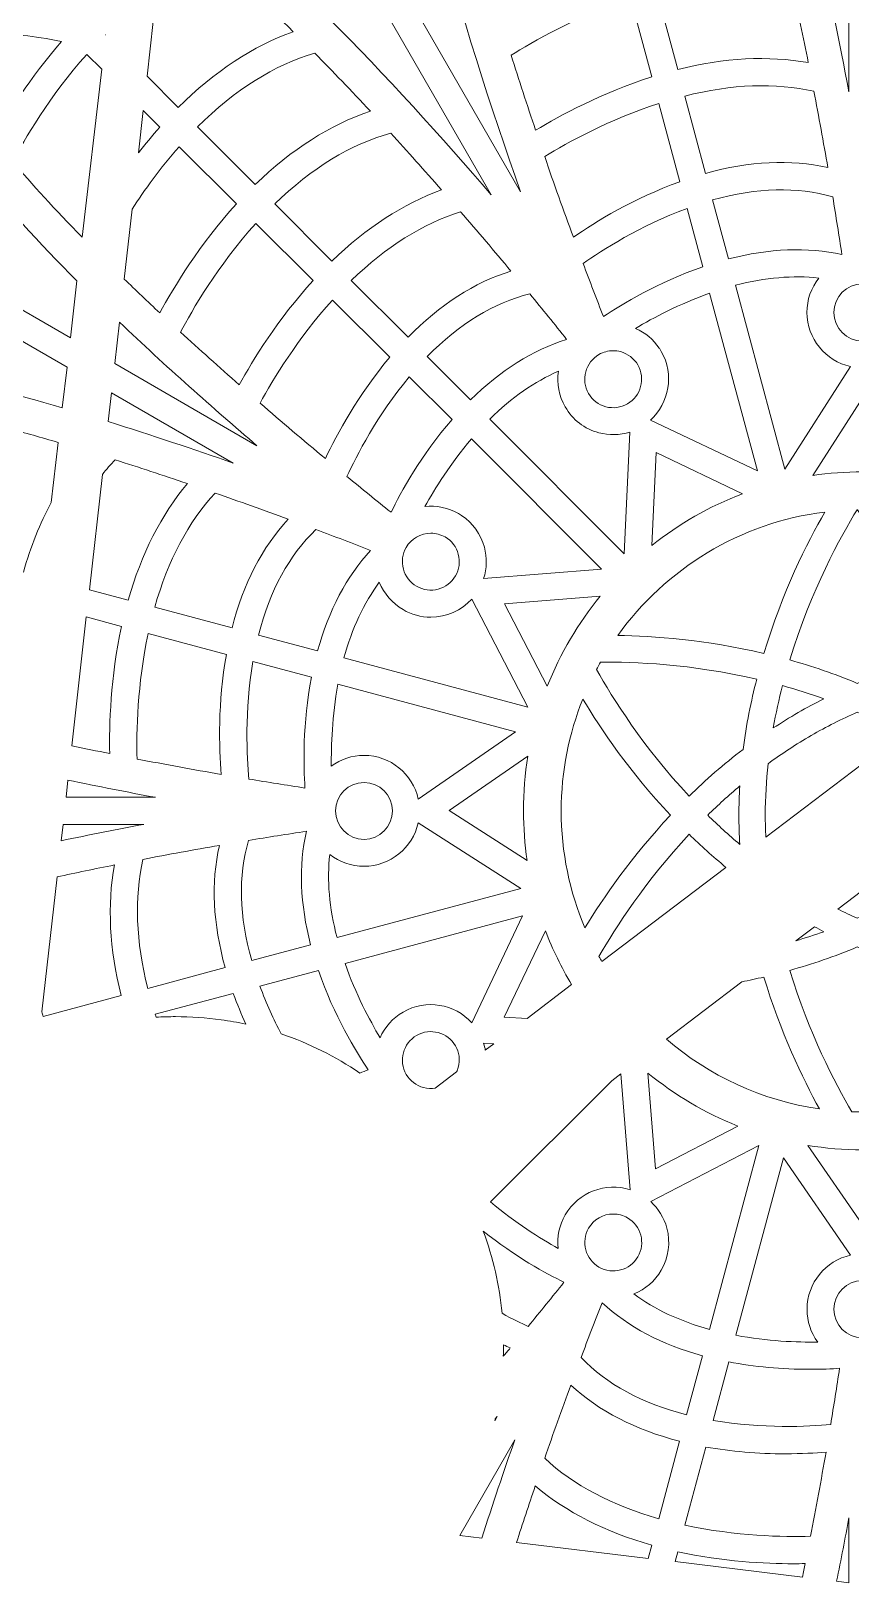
# Model space of a CAD drawing. Header units: millimetres. Extents: x 52 to 1305, y -358 to -18.
# Drawn here: x 1097.2 to 1160.6, y -247.4 to -127.4 of the extents above; entities that cross this region are included whole.
import ezdxf

# ---------------------------------------------------------------- set-up
doc = ezdxf.new("R2010")
doc.units = ezdxf.units.MM
doc.header["$MEASUREMENT"] = 0
doc.layers.add('Layer 1', color=7, linetype='Continuous')

msp = doc.modelspace()

# ---------------------------------------------------------------- linework, layer by layer
at = {"layer": 'Layer 1', "lineweight": 0}
for points, knots in [([(1304.68, -188.57), (1304.68, -159.12), (1295.81, -130.94), (1279.01, -107.05), (1283.1, -100.41), (1286.58, -96), (1286.61, -95.95), (1286.61, -95.95), (1290.7, -90.78), (1290.7, -90.78), (1290.7, -90.78), (1284.61, -93.28), (1284.61, -93.28), (1284.56, -93.3), (1279.24, -95.46), (1271.73, -97.57), (1268.94, -94.23), (1266.03, -91.04), (1263.06, -88.07), (1236.21, -61.22), (1200.52, -46.44), (1162.56, -46.44), (1124.59, -46.44), (1088.9, -61.22), (1062.06, -88.07), (1057.01, -93.11), (1052.29, -98.6), (1048.02, -104.39), (1041.03, -104.93), (1034.76, -102.76), (1031.22, -98.57), (1029.47, -96.5), (1028.57, -94.13), (1028.69, -91.89), (1028.92, -87.87), (1032.85, -84.07), (1036.95, -83.93), (1038.88, -83.85), (1040.82, -84.64), (1042.27, -86.07), (1043.69, -87.48), (1047.21, -91.36), (1047.25, -91.4), (1047.25, -91.4), (1047.77, -91.98), (1047.77, -91.98), (1047.77, -91.98), (1047.82, -91.2), (1047.82, -91.2), (1048.1, -86.29), (1045.92, -81.56), (1041.99, -78.56), (1037.98, -75.49), (1032.7, -74.63), (1027.86, -76.27), (1017.67, -79.74), (1011.92, -92.52), (1014.35, -100.54), (1016.61, -107.97), (1024.67, -117.36), (1037.04, -120.4), (1037.25, -120.46), (1037.47, -120.51), (1037.7, -120.56), (1026.4, -141.23), (1020.43, -164.74), (1020.43, -188.57), (1020.43, -211.7), (1026.07, -234.6), (1036.75, -254.82), (1036.75, -254.82), (1024.3, -262.34), (1024.3, -262.34), (1024.3, -262.34), (1048.6, -269.83), (1048.6, -269.83), (1047.35, -271.11), (1047.18, -273.16), (1048.29, -274.63), (1048.29, -274.63), (1048.56, -274.99), (1048.56, -274.99), (1049.07, -275.67), (1049.78, -276.14), (1050.6, -276.34), (1050.72, -276.37), (1050.85, -276.4), (1050.97, -276.41), (1051.94, -276.55), (1052.91, -276.3), (1053.69, -275.7), (1053.69, -275.7), (1053.83, -275.59), (1053.83, -275.59), (1053.83, -275.59), (1054.35, -301.27), (1054.35, -301.27), (1054.35, -301.27), (1064.24, -291.96), (1064.24, -291.96), (1064.47, -291.91), (1064.69, -291.87), (1064.92, -291.83), (1071.93, -298.46), (1079.51, -304.31), (1087.55, -309.32), (1087.48, -309.43), (1087.41, -309.54), (1087.35, -309.64), (1087.99, -309.92), (1088.63, -310.2), (1089.27, -310.5), (1089.28, -310.47), (1089.3, -310.44), (1089.32, -310.41), (1111.24, -323.62), (1136.42, -330.7), (1162.56, -330.7), (1172.85, -330.7), (1183.13, -329.59), (1193.13, -327.41), (1192.28, -342.47), (1201.08, -352.33), (1205.89, -355.45), (1207.12, -356.25), (1208.57, -356.86), (1210.19, -357.26), (1211.65, -357.61), (1213.26, -357.8), (1214.93, -357.8), (1221.3, -357.8), (1228.65, -355.1), (1232.81, -349.02), (1235.7, -344.8), (1236.33, -339.46), (1234.49, -334.75), (1232.68, -330.12), (1228.76, -326.72), (1223.98, -325.65), (1223.98, -325.65), (1223.23, -325.48), (1223.23, -325.48), (1223.23, -325.48), (1223.63, -326.15), (1223.63, -326.15), (1223.66, -326.19), (1226.41, -330.66), (1227.37, -332.42), (1228.35, -334.21), (1228.57, -336.3), (1227.97, -338.15), (1226.73, -342.02), (1222.06, -344.79), (1218.18, -343.97), (1218.17, -343.97), (1217.27, -343.8), (1216.67, -343.47), (1215.02, -342.73), (1213.54, -341.42), (1212.39, -339.68), (1209.4, -335.19), (1209, -328.64), (1211.31, -322.14), (1230.62, -315.11), (1247.88, -304.12), (1262.64, -289.48), (1263, -289.15), (1263.36, -288.83), (1263.72, -288.5), (1263.72, -288.5), (1263.67, -288.45), (1263.67, -288.45), (1263.71, -288.41), (1263.75, -288.37), (1263.79, -288.33), (1263.79, -288.36), (1263.8, -288.39), (1263.81, -288.42), (1264.54, -287.74), (1265.28, -287.05), (1266, -286.36), (1265.98, -286.28), (1265.96, -286.19), (1265.94, -286.1), (1290.96, -259.62), (1304.68, -225.15), (1304.68, -188.57)], [0, 0, 0, 0, 1, 1, 1, 2, 2, 2, 3, 3, 3, 4, 4, 4, 5, 5, 5, 6, 6, 6, 7, 7, 7, 8, 8, 8, 9, 9, 9, 10, 10, 10, 11, 11, 11, 12, 12, 12, 13, 13, 13, 14, 14, 14, 15, 15, 15, 16, 16, 16, 17, 17, 17, 18, 18, 18, 19, 19, 19, 20, 20, 20, 21, 21, 21, 22, 22, 22, 23, 23, 23, 24, 24, 24, 25, 25, 25, 26, 26, 26, 27, 27, 27, 28, 28, 28, 29, 29, 29, 30, 30, 30, 31, 31, 31, 32, 32, 32, 33, 33, 33, 34, 34, 34, 35, 35, 35, 36, 36, 36, 37, 37, 37, 38, 38, 38, 39, 39, 39, 40, 40, 40, 41, 41, 41, 42, 42, 42, 43, 43, 43, 44, 44, 44, 45, 45, 45, 46, 46, 46, 47, 47, 47, 48, 48, 48, 49, 49, 49, 50, 50, 50, 51, 51, 51, 52, 52, 52, 53, 53, 53, 54, 54, 54, 55, 55, 55, 56, 56, 56, 57, 57, 57, 58, 58, 58, 59, 59, 59, 60, 60, 60, 61, 61, 61, 62, 62, 62, 62]), ([(1120.67, -107.56), (1120.05, -106.49), (1119.03, -105.74), (1117.81, -105.44), (1116.95, -105.22), (1116.06, -105.26), (1115.21, -105.53), (1115.21, -105.53), (1110.6, -97.54), (1110.6, -97.54), (1113.97, -100.01), (1118.65, -102.37), (1124.19, -102.37), (1125.07, -102.37), (1125.96, -102.31), (1126.85, -102.19), (1125.12, -109.48), (1130.52, -127.12), (1135.03, -139.87), (1135.03, -139.87), (1119.7, -113.3), (1119.7, -113.3), (1120.36, -112.7), (1120.83, -111.95), (1121.08, -111.1), (1121.43, -109.89), (1121.28, -108.63), (1120.67, -107.56)], [0, 0, 0, 0, 1, 1, 1, 2, 2, 2, 3, 3, 3, 4, 4, 4, 5, 5, 5, 6, 6, 6, 7, 7, 7, 8, 8, 8, 9, 9, 9, 9]), ([(1113.4, -106.58), (1112.74, -107.17), (1112.27, -107.93), (1112.02, -108.78), (1111.67, -109.99), (1111.82, -111.24), (1112.44, -112.31), (1113.24, -113.71), (1114.77, -114.57), (1116.42, -114.57), (1116.92, -114.57), (1117.41, -114.5), (1117.89, -114.34), (1117.89, -114.34), (1132.76, -140.1), (1132.76, -140.1), (1125.27, -131.38), (1114.97, -120.31), (1107.79, -116.22), (1107.79, -116.22), (1109.61, -100.01), (1109.61, -100.01), (1109.61, -100.01), (1113.4, -106.58), (1113.4, -106.58)], [0, 0, 0, 0, 1, 1, 1, 2, 2, 2, 3, 3, 3, 4, 4, 4, 5, 5, 5, 6, 6, 6, 7, 7, 7, 8, 8, 8, 8]), ([(1160.42, -113.27), (1160.42, -113.27), (1160.42, -132.14), (1160.42, -132.14), (1158.95, -124.36), (1156.89, -114.94), (1154.38, -107.5), (1156.49, -109.35), (1158.49, -111.28), (1160.42, -113.27)], [0, 0, 0, 0, 1, 1, 1, 2, 2, 2, 3, 3, 3, 3]), ([(1106.85, -124.56), (1108.48, -123.52), (1110.14, -122.76), (1111.83, -122.3), (1113.53, -123.74), (1115.41, -125.48), (1117.45, -127.48), (1114.34, -128.58), (1111.36, -130.55), (1108.55, -133.34), (1108.55, -133.34), (1106.14, -130.93), (1106.14, -130.93), (1106.14, -130.93), (1106.85, -124.56), (1106.85, -124.56)], [0, 0, 0, 0, 1, 1, 1, 2, 2, 2, 3, 3, 3, 4, 4, 4, 5, 5, 5, 5]), ([(1147.18, -130.4), (1147.18, -130.4), (1145.56, -124.36), (1145.56, -124.36), (1149.43, -123.38), (1152.96, -123.3), (1156.07, -124.12), (1156.48, -125.97), (1156.88, -127.9), (1157.28, -129.87), (1154.18, -129.32), (1150.79, -129.49), (1147.18, -130.4)], [0, 0, 0, 0, 1, 1, 1, 2, 2, 2, 3, 3, 3, 4, 4, 4, 4]), ([(1143.55, -124.94), (1143.55, -124.94), (1145.17, -130.97), (1145.17, -130.97), (1141.32, -132.2), (1138.07, -133.97), (1136.19, -135.1), (1135.53, -133.14), (1134.89, -131.19), (1134.3, -129.3), (1135.88, -128.3), (1139.35, -126.29), (1143.55, -124.94)], [0, 0, 0, 0, 1, 1, 1, 2, 2, 2, 3, 3, 3, 4, 4, 4, 4]), ([(1094.33, -135.73), (1090.83, -131.15), (1090.82, -129.33), (1091.15, -128.64), (1091.29, -128.33), (1091.9, -127.63), (1094.44, -127.63), (1095.64, -127.63), (1097.29, -127.79), (1099.53, -128.23), (1097.08, -131.03), (1095.33, -133.91), (1094.33, -135.73)], [0, 0, 0, 0, 1, 1, 1, 2, 2, 2, 3, 3, 3, 4, 4, 4, 4]), ([(1102.93, -127.72), (1102.93, -127.72), (1102.94, -127.71), (1102.94, -127.71), (1102.94, -127.71), (1102.94, -127.73), (1102.94, -127.73), (1102.94, -127.73), (1102.93, -127.72), (1102.93, -127.72)], [0, 0, 0, 0, 1, 1, 1, 2, 2, 2, 3, 3, 3, 3]), ([(1102.63, -130.37), (1102.63, -130.37), (1101.12, -143.37), (1101.12, -143.37), (1099.02, -141.23), (1097.23, -139.27), (1095.76, -137.51), (1096.61, -135.9), (1098.58, -132.45), (1101.48, -129.23), (1101.48, -129.23), (1102.63, -130.37), (1102.63, -130.37)], [0, 0, 0, 0, 1, 1, 1, 2, 2, 2, 3, 3, 3, 4, 4, 4, 4]), ([(1114.5, -139.3), (1114.5, -139.3), (1110.05, -134.84), (1110.05, -134.84), (1112.94, -131.96), (1115.98, -130.05), (1119.11, -129.14), (1120.49, -130.54), (1121.94, -132.04), (1123.41, -133.63), (1120.31, -134.67), (1117.31, -136.57), (1114.5, -139.3)], [0, 0, 0, 0, 1, 1, 1, 2, 2, 2, 3, 3, 3, 4, 4, 4, 4]), ([(1100.21, -151.16), (1100.21, -151.16), (1088.08, -144.15), (1088.08, -144.15), (1088.75, -142.07), (1087.92, -139.78), (1086.05, -138.7), (1084.98, -138.08), (1083.73, -137.93), (1082.52, -138.29), (1081.66, -138.53), (1080.91, -139.01), (1080.31, -139.67), (1080.31, -139.67), (1072.33, -135.06), (1072.33, -135.06), (1073.38, -135.17), (1074.42, -135.23), (1075.44, -135.23), (1080.59, -135.23), (1085.06, -133.79), (1088.72, -130.95), (1089.94, -135.03), (1094.84, -140.86), (1100.72, -146.75), (1100.72, -146.75), (1100.21, -151.16), (1100.21, -151.16)], [0, 0, 0, 0, 1, 1, 1, 2, 2, 2, 3, 3, 3, 4, 4, 4, 5, 5, 5, 6, 6, 6, 7, 7, 7, 8, 8, 8, 9, 9, 9, 9]), ([(1149.33, -138.44), (1149.33, -138.44), (1147.73, -132.46), (1147.73, -132.46), (1151.38, -131.53), (1154.73, -131.41), (1157.71, -132.09), (1158.09, -134.04), (1158.45, -136.03), (1158.79, -137.99), (1155.9, -137.34), (1152.73, -137.49), (1149.33, -138.44)], [0, 0, 0, 0, 1, 1, 1, 2, 2, 2, 3, 3, 3, 4, 4, 4, 4]), ([(1139.11, -143.37), (1138.35, -141.31), (1137.6, -139.21), (1136.89, -137.14), (1138.66, -136.05), (1141.88, -134.27), (1145.72, -133.03), (1145.72, -133.03), (1147.34, -139.08), (1147.34, -139.08), (1143.78, -140.36), (1140.82, -142.19), (1139.11, -143.37)], [0, 0, 0, 0, 1, 1, 1, 2, 2, 2, 3, 3, 3, 4, 4, 4, 4]), ([(1107.12, -134.86), (1106.53, -135.52), (1105.98, -136.19), (1105.47, -136.85), (1105.47, -136.85), (1105.84, -133.58), (1105.84, -133.58), (1105.84, -133.58), (1107.12, -134.86), (1107.12, -134.86)], [0, 0, 0, 0, 1, 1, 1, 2, 2, 2, 3, 3, 3, 3]), ([(1120.43, -145.22), (1120.43, -145.22), (1116.01, -140.8), (1116.01, -140.8), (1118.87, -138.02), (1121.89, -136.18), (1124.99, -135.33), (1126.27, -136.73), (1127.58, -138.2), (1128.91, -139.71), (1125.95, -140.78), (1123.11, -142.63), (1120.43, -145.22)], [0, 0, 0, 0, 1, 1, 1, 2, 2, 2, 3, 3, 3, 4, 4, 4, 4]), ([(1104.98, -141.21), (1105.94, -139.73), (1107.15, -138.03), (1108.62, -136.37), (1108.62, -136.37), (1113.05, -140.79), (1113.05, -140.79), (1110.19, -143.93), (1108.21, -147.23), (1107.13, -149.23), (1106.18, -148.34), (1105.26, -147.46), (1104.38, -146.61), (1104.38, -146.61), (1104.98, -141.21), (1104.98, -141.21)], [0, 0, 0, 0, 1, 1, 1, 2, 2, 2, 3, 3, 3, 4, 4, 4, 5, 5, 5, 5]), ([(1079.27, -141.48), (1078.6, -143.57), (1079.43, -145.85), (1081.3, -146.93), (1081.97, -147.32), (1082.75, -147.53), (1083.54, -147.53), (1084.86, -147.53), (1086.14, -146.95), (1087.04, -145.96), (1087.04, -145.96), (1099.95, -153.41), (1099.95, -153.41), (1099.95, -153.41), (1099.58, -156.56), (1099.58, -156.56), (1092.04, -154.35), (1084.52, -152.64), (1079.36, -152.64), (1078.06, -152.64), (1076.91, -152.75), (1075.94, -152.99), (1076.8, -146.4), (1074.2, -140.84), (1071.28, -136.87), (1071.28, -136.87), (1079.27, -141.48), (1079.27, -141.48)], [0, 0, 0, 0, 1, 1, 1, 2, 2, 2, 3, 3, 3, 4, 4, 4, 5, 5, 5, 6, 6, 6, 7, 7, 7, 8, 8, 8, 9, 9, 9, 9]), ([(1151.11, -145.05), (1151.11, -145.05), (1149.88, -140.49), (1149.88, -140.49), (1153.31, -139.53), (1156.43, -139.45), (1159.17, -140.25), (1159.42, -141.76), (1159.66, -143.26), (1159.88, -144.72), (1157.21, -144.12), (1154.26, -144.23), (1151.11, -145.05)], [0, 0, 0, 0, 1, 1, 1, 2, 2, 2, 3, 3, 3, 4, 4, 4, 4]), ([(1126.32, -151.11), (1126.32, -151.11), (1121.93, -146.72), (1121.93, -146.72), (1124.63, -144.1), (1127.48, -142.32), (1130.39, -141.41), (1131.69, -142.91), (1133, -144.45), (1134.28, -145.99), (1131.46, -146.87), (1128.78, -148.59), (1126.32, -151.11)], [0, 0, 0, 0, 1, 1, 1, 2, 2, 2, 3, 3, 3, 4, 4, 4, 4]), ([(1141.44, -149.51), (1140.91, -148.17), (1140.38, -146.79), (1139.86, -145.4), (1141.26, -144.42), (1144.26, -142.48), (1147.9, -141.14), (1147.9, -141.14), (1149.11, -145.66), (1149.11, -145.66), (1145.65, -146.86), (1142.86, -148.55), (1141.44, -149.51)], [0, 0, 0, 0, 1, 1, 1, 2, 2, 2, 3, 3, 3, 4, 4, 4, 4]), ([(1114.56, -142.3), (1114.56, -142.3), (1118.98, -146.72), (1118.98, -146.72), (1116.26, -149.71), (1114.32, -152.87), (1113.27, -154.79), (1111.7, -153.41), (1110.18, -152.04), (1108.73, -150.71), (1109.6, -149.05), (1111.6, -145.57), (1114.56, -142.3)], [0, 0, 0, 0, 1, 1, 1, 2, 2, 2, 3, 3, 3, 4, 4, 4, 4]), ([(1160.54, -153.37), (1160.54, -153.37), (1155.46, -161.3), (1155.46, -161.3), (1155.46, -161.3), (1151.65, -147.09), (1151.65, -147.09), (1153.95, -146.49), (1156.11, -146.3), (1158.09, -146.53), (1157.5, -147.28), (1157.17, -148.21), (1157.17, -149.19), (1157.17, -151.21), (1158.62, -152.94), (1160.54, -153.37)], [0, 0, 0, 0, 1, 1, 1, 2, 2, 2, 3, 3, 3, 4, 4, 4, 5, 5, 5, 5]), ([(1163.66, -149.19), (1163.66, -150.4), (1162.67, -151.39), (1161.46, -151.39), (1160.25, -151.39), (1159.26, -150.4), (1159.26, -149.19), (1159.26, -147.97), (1160.25, -146.99), (1161.46, -146.99), (1162.67, -146.99), (1163.66, -147.97), (1163.66, -149.19)], [0, 0, 0, 0, 1, 1, 1, 2, 2, 2, 3, 3, 3, 4, 4, 4, 4]), ([(1120.48, -148.23), (1120.48, -148.23), (1124.91, -152.65), (1124.91, -152.65), (1122.47, -155.55), (1120.82, -158.61), (1119.93, -160.49), (1118.23, -159.08), (1116.54, -157.64), (1114.88, -156.2), (1115.88, -154.37), (1117.78, -151.22), (1120.48, -148.23)], [0, 0, 0, 0, 1, 1, 1, 2, 2, 2, 3, 3, 3, 4, 4, 4, 4]), ([(1138.59, -151.27), (1135.97, -152.09), (1133.48, -153.66), (1131.16, -155.95), (1131.16, -155.95), (1127.81, -152.6), (1127.81, -152.6), (1130.3, -150.06), (1132.96, -148.43), (1135.74, -147.75), (1136.72, -148.94), (1137.67, -150.12), (1138.59, -151.27)], [0, 0, 0, 0, 1, 1, 1, 2, 2, 2, 3, 3, 3, 4, 4, 4, 4]), ([(1153.34, -161.44), (1153.34, -161.44), (1145.08, -157.52), (1145.08, -157.52), (1146.53, -156.19), (1146.92, -153.97), (1145.91, -152.21), (1145.91, -152.21), (1145.76, -151.96), (1145.76, -151.96), (1145.76, -151.96), (1145.75, -151.96), (1145.75, -151.96), (1145.3, -151.28), (1144.66, -150.75), (1143.92, -150.42), (1145.28, -149.61), (1147.31, -148.53), (1149.65, -147.7), (1149.65, -147.7), (1153.34, -161.44), (1153.34, -161.44)], [0, 0, 0, 0, 1, 1, 1, 2, 2, 2, 3, 3, 3, 4, 4, 4, 5, 5, 5, 6, 6, 6, 7, 7, 7, 7]), ([(1114.64, -159.49), (1114.64, -159.49), (1103.64, -153.14), (1103.64, -153.14), (1103.64, -153.14), (1104, -149.94), (1104, -149.94), (1107.55, -153.32), (1111.27, -156.61), (1114.64, -159.49)], [0, 0, 0, 0, 1, 1, 1, 2, 2, 2, 3, 3, 3, 3]), ([(1143.29, -156.26), (1142.78, -156.55), (1142.19, -156.63), (1141.62, -156.48), (1141.05, -156.33), (1140.58, -155.96), (1140.29, -155.45), (1139.99, -154.94), (1139.91, -154.35), (1140.07, -153.78), (1140.07, -153.78), (1140.07, -153.78), (1140.07, -153.78), (1140.22, -153.21), (1140.58, -152.74), (1141.09, -152.44), (1141.43, -152.25), (1141.8, -152.15), (1142.19, -152.15), (1142.38, -152.15), (1142.57, -152.17), (1142.76, -152.22), (1143.33, -152.38), (1143.8, -152.74), (1144.1, -153.25), (1144.7, -154.3), (1144.34, -155.65), (1143.29, -156.26)], [0, 0, 0, 0, 1, 1, 1, 2, 2, 2, 3, 3, 3, 4, 4, 4, 5, 5, 5, 6, 6, 6, 7, 7, 7, 8, 8, 8, 9, 9, 9, 9]), ([(1129.73, -157.47), (1127.33, -160.23), (1125.76, -163.1), (1125.01, -164.64), (1123.88, -163.74), (1122.74, -162.81), (1121.6, -161.87), (1122.31, -160.33), (1123.94, -157.14), (1126.42, -154.16), (1126.42, -154.16), (1129.73, -157.47), (1129.73, -157.47)], [0, 0, 0, 0, 1, 1, 1, 2, 2, 2, 3, 3, 3, 4, 4, 4, 4]), ([(1138.48, -156.49), (1139.05, -157.49), (1139.97, -158.2), (1141.08, -158.49), (1141.87, -158.7), (1142.7, -158.69), (1143.48, -158.44), (1143.48, -158.44), (1143.05, -167.84), (1143.05, -167.84), (1143.05, -167.84), (1132.65, -157.44), (1132.65, -157.44), (1134.34, -155.77), (1136.12, -154.52), (1137.95, -153.74), (1137.81, -154.68), (1137.99, -155.65), (1138.48, -156.49)], [0, 0, 0, 0, 1, 1, 1, 2, 2, 2, 3, 3, 3, 4, 4, 4, 5, 5, 5, 6, 6, 6, 6]), ([(1103.14, -157.63), (1103.14, -157.63), (1103.39, -155.4), (1103.39, -155.4), (1103.39, -155.4), (1112.81, -160.84), (1112.81, -160.84), (1109.79, -159.78), (1106.5, -158.68), (1103.14, -157.63)], [0, 0, 0, 0, 1, 1, 1, 2, 2, 2, 3, 3, 3, 3]), ([(1165.69, -161.86), (1164.31, -161.63), (1162.9, -161.51), (1161.46, -161.51), (1160.16, -161.51), (1158.88, -161.61), (1157.62, -161.79), (1157.62, -161.79), (1161.49, -155.76), (1161.49, -155.76), (1161.49, -155.76), (1165.69, -161.86), (1165.69, -161.86)], [0, 0, 0, 0, 1, 1, 1, 2, 2, 2, 3, 3, 3, 4, 4, 4, 4]), ([(1096.58, -169.26), (1096.58, -169.26), (1090.5, -167.63), (1090.5, -167.63), (1091.56, -163.7), (1093.24, -160.52), (1095.49, -158.17), (1096.71, -158.5), (1097.97, -158.86), (1099.27, -159.24), (1099.27, -159.24), (1098.73, -163.88), (1098.73, -163.88), (1097.86, -165.5), (1097.14, -167.29), (1096.58, -169.26)], [0, 0, 0, 0, 1, 1, 1, 2, 2, 2, 3, 3, 3, 4, 4, 4, 5, 5, 5, 5]), ([(1141.29, -169.03), (1141.29, -169.03), (1132.17, -169.76), (1132.17, -169.76), (1132.42, -168.98), (1132.44, -168.15), (1132.23, -167.35), (1131.96, -166.33), (1131.34, -165.47), (1130.47, -164.9), (1130.47, -164.9), (1130.23, -164.74), (1130.23, -164.74), (1129.43, -164.28), (1128.52, -164.1), (1127.62, -164.2), (1128.39, -162.82), (1129.61, -160.86), (1131.23, -158.97), (1131.23, -158.97), (1141.29, -169.03), (1141.29, -169.03)], [0, 0, 0, 0, 1, 1, 1, 2, 2, 2, 3, 3, 3, 4, 4, 4, 5, 5, 5, 6, 6, 6, 7, 7, 7, 7]), ([(1101.68, -170.63), (1101.68, -170.63), (1102.68, -161.71), (1102.68, -161.71), (1103, -161.32), (1103.33, -160.94), (1103.68, -160.59), (1105.49, -161.16), (1107.36, -161.78), (1109.26, -162.42), (1107.24, -164.82), (1105.7, -167.85), (1104.68, -171.43), (1104.68, -171.43), (1101.68, -170.63), (1101.68, -170.63)], [0, 0, 0, 0, 1, 1, 1, 2, 2, 2, 3, 3, 3, 4, 4, 4, 5, 5, 5, 5]), ([(1145.17, -167.21), (1145.17, -167.21), (1145.5, -160.03), (1145.5, -160.03), (1145.5, -160.03), (1152.19, -163.21), (1152.19, -163.21), (1149.64, -164.18), (1147.27, -165.54), (1145.17, -167.21)], [0, 0, 0, 0, 1, 1, 1, 2, 2, 2, 3, 3, 3, 3]), ([(1117.05, -165.17), (1115.05, -167.35), (1113.59, -170.17), (1112.71, -173.58), (1112.71, -173.58), (1106.73, -171.98), (1106.73, -171.98), (1107.76, -168.36), (1109.33, -165.39), (1111.4, -163.15), (1113.27, -163.8), (1115.17, -164.48), (1117.05, -165.17)], [0, 0, 0, 0, 1, 1, 1, 2, 2, 2, 3, 3, 3, 4, 4, 4, 4]), ([(1142.54, -174.17), (1146.23, -169.03), (1151.97, -165.44), (1158.56, -164.62), (1157.19, -167), (1155.27, -170.82), (1153.84, -175.55), (1149.33, -174.49), (1145.29, -174.21), (1142.54, -174.17)], [0, 0, 0, 0, 1, 1, 1, 2, 2, 2, 3, 3, 3, 3]), ([(1155.84, -176.06), (1157.49, -170.67), (1159.81, -166.47), (1161.05, -164.44), (1161.06, -164.44), (1161.08, -164.44), (1161.09, -164.44), (1162.33, -166.47), (1164.64, -170.67), (1166.29, -176.06), (1164.59, -176.54), (1162.83, -177.13), (1161.07, -177.87), (1159.31, -177.13), (1157.55, -176.54), (1155.84, -176.06)], [0, 0, 0, 0, 1, 1, 1, 2, 2, 2, 3, 3, 3, 4, 4, 4, 5, 5, 5, 5]), ([(1123.43, -167.59), (1121.57, -169.6), (1120.19, -172.21), (1119.33, -175.36), (1119.33, -175.36), (1114.76, -174.13), (1114.76, -174.13), (1115.64, -170.69), (1117.13, -167.94), (1119.2, -165.97), (1120.64, -166.51), (1122.05, -167.05), (1123.43, -167.59)], [0, 0, 0, 0, 1, 1, 1, 2, 2, 2, 3, 3, 3, 4, 4, 4, 4]), ([(1128.09, -166.26), (1128.47, -166.26), (1128.85, -166.36), (1129.19, -166.55), (1129.7, -166.85), (1130.06, -167.32), (1130.21, -167.89), (1130.36, -168.46), (1130.29, -169.05), (1129.99, -169.56), (1129.7, -170.07), (1129.22, -170.43), (1128.66, -170.58), (1128.09, -170.74), (1127.49, -170.66), (1126.99, -170.36), (1126.48, -170.07), (1126.11, -169.59), (1125.96, -169.03), (1125.81, -168.46), (1125.89, -167.87), (1126.18, -167.36), (1126.57, -166.68), (1127.3, -166.26), (1128.09, -166.26)], [0, 0, 0, 0, 1, 1, 1, 2, 2, 2, 3, 3, 3, 4, 4, 4, 5, 5, 5, 6, 6, 6, 7, 7, 7, 8, 8, 8, 8]), ([(1125.94, -172.17), (1126.59, -172.55), (1127.33, -172.75), (1128.08, -172.75), (1129.31, -172.75), (1130.44, -172.24), (1131.25, -171.35), (1131.25, -171.35), (1135.58, -179.71), (1135.58, -179.71), (1135.58, -179.71), (1121.37, -175.9), (1121.37, -175.9), (1121.99, -173.61), (1122.91, -171.65), (1124.1, -170.05), (1124.46, -170.94), (1125.1, -171.68), (1125.94, -172.17)], [0, 0, 0, 0, 1, 1, 1, 2, 2, 2, 3, 3, 3, 4, 4, 4, 5, 5, 5, 6, 6, 6, 6]), ([(1133.79, -171.72), (1133.79, -171.72), (1141.19, -171.13), (1141.19, -171.13), (1139.48, -173.21), (1138.1, -175.55), (1137.09, -178.09), (1137.09, -178.09), (1133.79, -171.72), (1133.79, -171.72)], [0, 0, 0, 0, 1, 1, 1, 2, 2, 2, 3, 3, 3, 3]), ([(1103.25, -183.3), (1102.27, -183.1), (1101.29, -182.9), (1100.32, -182.7), (1100.32, -182.7), (1101.44, -172.73), (1101.44, -172.73), (1101.44, -172.73), (1104.17, -173.46), (1104.17, -173.46), (1103.31, -177.41), (1103.21, -181.11), (1103.25, -183.3)], [0, 0, 0, 0, 1, 1, 1, 2, 2, 2, 3, 3, 3, 4, 4, 4, 4]), ([(1106.23, -174.01), (1106.23, -174.01), (1112.27, -175.63), (1112.27, -175.63), (1111.6, -179.35), (1111.71, -182.83), (1111.87, -184.91), (1109.7, -184.53), (1107.52, -184.13), (1105.37, -183.72), (1105.31, -181.63), (1105.38, -177.95), (1106.23, -174.01)], [0, 0, 0, 0, 1, 1, 1, 2, 2, 2, 3, 3, 3, 4, 4, 4, 4]), ([(1118.85, -177.39), (1118.16, -180.98), (1118.24, -184.25), (1118.35, -185.96), (1116.93, -185.74), (1115.47, -185.51), (1114.01, -185.27), (1113.86, -183.57), (1113.67, -180), (1114.33, -176.18), (1114.33, -176.18), (1118.85, -177.39), (1118.85, -177.39)], [0, 0, 0, 0, 1, 1, 1, 2, 2, 2, 3, 3, 3, 4, 4, 4, 4]), ([(1148.06, -186.59), (1144.52, -182.79), (1142.14, -179), (1140.9, -176.8), (1141, -176.61), (1141.11, -176.42), (1141.22, -176.22), (1143.75, -176.2), (1148.22, -176.37), (1153.29, -177.54), (1152.85, -179.26), (1152.48, -181.07), (1152.24, -182.97), (1150.72, -184.12), (1149.33, -185.35), (1148.06, -186.59)], [0, 0, 0, 0, 1, 1, 1, 2, 2, 2, 3, 3, 3, 4, 4, 4, 5, 5, 5, 5]), ([(1134.64, -181.62), (1134.64, -181.62), (1127.11, -186.81), (1127.11, -186.81), (1126.69, -184.89), (1124.96, -183.44), (1122.92, -183.44), (1122, -183.44), (1121.11, -183.73), (1120.39, -184.27), (1120.37, -182.69), (1120.45, -180.39), (1120.9, -177.94), (1120.9, -177.94), (1134.64, -181.62), (1134.64, -181.62)], [0, 0, 0, 0, 1, 1, 1, 2, 2, 2, 3, 3, 3, 4, 4, 4, 5, 5, 5, 5]), ([(1155.28, -178.04), (1156.34, -178.33), (1157.41, -178.67), (1158.48, -179.06), (1157.82, -179.4), (1157.15, -179.75), (1156.49, -180.13), (1155.83, -180.51), (1155.19, -180.91), (1154.57, -181.32), (1154.77, -180.2), (1155.01, -179.1), (1155.28, -178.04)], [0, 0, 0, 0, 1, 1, 1, 2, 2, 2, 3, 3, 3, 4, 4, 4, 4]), ([(1138.17, -187.72), (1138.17, -184.67), (1138.77, -181.75), (1139.84, -179.08), (1141.25, -181.43), (1143.49, -184.73), (1146.62, -188.06), (1143.61, -191.27), (1141.42, -194.45), (1140, -196.78), (1138.82, -194), (1138.17, -190.94), (1138.17, -187.72)], [0, 0, 0, 0, 1, 1, 1, 2, 2, 2, 3, 3, 3, 4, 4, 4, 4]), ([(1153.95, -188.06), (1153.95, -186.71), (1154.03, -185.38), (1154.17, -184.08), (1155.22, -183.31), (1156.34, -182.57), (1157.51, -181.9), (1158.68, -181.22), (1159.87, -180.62), (1161.07, -180.09), (1162.21, -180.6), (1163.35, -181.17), (1164.47, -181.81), (1164.47, -181.81), (1153.99, -189.76), (1153.99, -189.76), (1153.97, -189.2), (1153.95, -188.63), (1153.95, -188.06)], [0, 0, 0, 0, 1, 1, 1, 2, 2, 2, 3, 3, 3, 4, 4, 4, 5, 5, 5, 6, 6, 6, 6]), ([(1135.53, -191.56), (1135.53, -191.56), (1129.5, -187.7), (1129.5, -187.7), (1129.5, -187.7), (1135.59, -183.5), (1135.59, -183.5), (1135.37, -184.88), (1135.25, -186.29), (1135.25, -187.72), (1135.25, -189.03), (1135.35, -190.31), (1135.53, -191.56)], [0, 0, 0, 0, 1, 1, 1, 2, 2, 2, 3, 3, 3, 4, 4, 4, 4]), ([(1106.79, -186.68), (1106.79, -186.68), (1099.87, -186.68), (1099.87, -186.68), (1099.87, -186.68), (1100.02, -185.35), (1100.02, -185.35), (1102.35, -185.84), (1104.63, -186.28), (1106.79, -186.68)], [0, 0, 0, 0, 1, 1, 1, 2, 2, 2, 3, 3, 3, 3]), ([(1125.12, -187.73), (1125.12, -188.94), (1124.14, -189.93), (1122.92, -189.93), (1121.71, -189.93), (1120.72, -188.94), (1120.72, -187.73), (1120.72, -186.51), (1121.71, -185.53), (1122.92, -185.53), (1124.14, -185.53), (1125.12, -186.51), (1125.12, -187.73)], [0, 0, 0, 0, 1, 1, 1, 2, 2, 2, 3, 3, 3, 4, 4, 4, 4]), ([(1151.98, -190.32), (1151.11, -189.59), (1150.28, -188.83), (1149.5, -188.06), (1150.28, -187.3), (1151.11, -186.54), (1151.98, -185.8), (1151.94, -186.55), (1151.91, -187.3), (1151.91, -188.06), (1151.91, -188.83), (1151.94, -189.58), (1151.98, -190.32)], [0, 0, 0, 0, 1, 1, 1, 2, 2, 2, 3, 3, 3, 4, 4, 4, 4]), ([(1105.89, -188.77), (1103.85, -189.15), (1101.7, -189.58), (1099.5, -190.04), (1099.5, -190.04), (1099.64, -188.77), (1099.64, -188.77), (1099.64, -188.77), (1105.89, -188.77), (1105.89, -188.77)], [0, 0, 0, 0, 1, 1, 1, 2, 2, 2, 3, 3, 3, 3]), ([(1113.99, -190.01), (1115.49, -189.76), (1116.99, -189.53), (1118.46, -189.31), (1117.85, -191.98), (1117.97, -194.92), (1118.79, -198.08), (1118.79, -198.08), (1114.23, -199.3), (1114.23, -199.3), (1113.26, -195.88), (1113.18, -192.76), (1113.99, -190.01)], [0, 0, 0, 0, 1, 1, 1, 2, 2, 2, 3, 3, 3, 4, 4, 4, 4]), ([(1122.92, -192.01), (1124.95, -192.01), (1126.68, -190.57), (1127.11, -188.65), (1127.11, -188.65), (1135.04, -193.73), (1135.04, -193.73), (1135.04, -193.73), (1120.83, -197.53), (1120.83, -197.53), (1120.23, -195.23), (1120.04, -193.07), (1120.27, -191.09), (1121.02, -191.69), (1121.95, -192.01), (1122.92, -192.01)], [0, 0, 0, 0, 1, 1, 1, 2, 2, 2, 3, 3, 3, 4, 4, 4, 5, 5, 5, 5]), ([(1141.09, -198.99), (1142.37, -196.75), (1144.69, -193.16), (1148.06, -189.54), (1148.95, -190.4), (1149.9, -191.26), (1150.91, -192.1), (1150.91, -192.1), (1141.32, -199.38), (1141.32, -199.38), (1141.24, -199.25), (1141.16, -199.12), (1141.09, -198.99)], [0, 0, 0, 0, 1, 1, 1, 2, 2, 2, 3, 3, 3, 4, 4, 4, 4]), ([(1164.63, -194.23), (1163.46, -194.91), (1162.26, -195.5), (1161.07, -196.03), (1160.56, -195.81), (1160.06, -195.57), (1159.55, -195.32), (1159.55, -195.32), (1168.18, -188.77), (1168.18, -188.77), (1168.16, -189.88), (1168.09, -190.97), (1167.97, -192.05), (1166.92, -192.82), (1165.8, -193.55), (1164.63, -194.23)], [0, 0, 0, 0, 1, 1, 1, 2, 2, 2, 3, 3, 3, 4, 4, 4, 5, 5, 5, 5]), ([(1112.18, -199.85), (1112.18, -199.85), (1106.19, -201.46), (1106.19, -201.46), (1105.27, -197.81), (1105.15, -194.45), (1105.82, -191.48), (1107.77, -191.1), (1109.76, -190.74), (1111.73, -190.4), (1111.08, -193.28), (1111.23, -196.46), (1112.18, -199.85)], [0, 0, 0, 0, 1, 1, 1, 2, 2, 2, 3, 3, 3, 4, 4, 4, 4]), ([(1104.14, -202.01), (1104.14, -202.01), (1098.1, -203.63), (1098.1, -203.63), (1098.07, -203.5), (1098.04, -203.39), (1098.01, -203.27), (1098.01, -203.27), (1099.18, -192.83), (1099.18, -192.83), (1100.63, -192.52), (1102.11, -192.21), (1103.61, -191.91), (1103.05, -195.01), (1103.23, -198.4), (1104.14, -202.01)], [0, 0, 0, 0, 1, 1, 1, 2, 2, 2, 3, 3, 3, 4, 4, 4, 5, 5, 5, 5]), ([(1135.18, -195.85), (1135.18, -195.85), (1131.26, -204.11), (1131.26, -204.11), (1129.93, -202.66), (1127.71, -202.26), (1125.94, -203.28), (1125.14, -203.75), (1124.52, -204.44), (1124.16, -205.27), (1123.35, -203.91), (1122.27, -201.88), (1121.45, -199.53), (1121.45, -199.53), (1135.18, -195.85), (1135.18, -195.85)], [0, 0, 0, 0, 1, 1, 1, 2, 2, 2, 3, 3, 3, 4, 4, 4, 5, 5, 5, 5]), ([(1158.48, -197.07), (1157.76, -197.33), (1157.04, -197.56), (1156.32, -197.77), (1156.32, -197.77), (1157.75, -196.69), (1157.75, -196.69), (1157.99, -196.81), (1158.24, -196.94), (1158.48, -197.07)], [0, 0, 0, 0, 1, 1, 1, 2, 2, 2, 3, 3, 3, 3]), ([(1135.54, -203.77), (1135.54, -203.77), (1133.77, -203.69), (1133.77, -203.69), (1133.77, -203.69), (1136.95, -197), (1136.95, -197), (1137.5, -198.45), (1138.18, -199.84), (1138.97, -201.16), (1138.97, -201.16), (1135.54, -203.77), (1135.54, -203.77)], [0, 0, 0, 0, 1, 1, 1, 2, 2, 2, 3, 3, 3, 4, 4, 4, 4]), ([(1155.84, -200.06), (1157.55, -199.59), (1159.31, -198.99), (1161.07, -198.25), (1162.83, -198.99), (1164.59, -199.59), (1166.29, -200.06), (1164.81, -204.92), (1162.78, -208.81), (1161.49, -211.01), (1161.48, -211.01), (1161.47, -211.01), (1161.46, -211.01), (1161.18, -211.01), (1160.91, -211), (1160.64, -210.99), (1159.34, -208.79), (1157.33, -204.91), (1155.84, -200.06)], [0, 0, 0, 0, 1, 1, 1, 2, 2, 2, 3, 3, 3, 4, 4, 4, 5, 5, 5, 6, 6, 6, 6]), ([(1114.87, -201.29), (1114.87, -201.29), (1119.39, -200.08), (1119.39, -200.08), (1120.59, -203.54), (1122.29, -206.33), (1123.25, -207.75), (1123.03, -207.83), (1122.81, -207.92), (1122.59, -208), (1120.71, -206.72), (1118.67, -205.7), (1116.51, -204.97), (1115.93, -203.86), (1115.36, -202.62), (1114.87, -201.29)], [0, 0, 0, 0, 1, 1, 1, 2, 2, 2, 3, 3, 3, 4, 4, 4, 5, 5, 5, 5]), ([(1146.3, -205.38), (1146.3, -205.38), (1152.14, -200.95), (1152.14, -200.95), (1152.7, -200.83), (1153.27, -200.71), (1153.84, -200.58), (1155.13, -204.85), (1156.83, -208.38), (1158.15, -210.78), (1153.66, -210.13), (1149.59, -208.2), (1146.3, -205.38)], [0, 0, 0, 0, 1, 1, 1, 2, 2, 2, 3, 3, 3, 4, 4, 4, 4]), ([(1106.77, -203.46), (1106.77, -203.46), (1112.81, -201.84), (1112.81, -201.84), (1113.11, -202.67), (1113.44, -203.47), (1113.78, -204.22), (1113.15, -204.08), (1112.51, -203.97), (1111.87, -203.88), (1110.69, -203.72), (1109.52, -203.64), (1108.35, -203.64), (1107.85, -203.64), (1107.34, -203.65), (1106.84, -203.68), (1106.82, -203.61), (1106.79, -203.54), (1106.77, -203.46)], [0, 0, 0, 0, 1, 1, 1, 2, 2, 2, 3, 3, 3, 4, 4, 4, 5, 5, 5, 6, 6, 6, 6]), ([(1127.52, -209.12), (1126.95, -208.97), (1126.48, -208.6), (1126.18, -208.1), (1125.58, -207.05), (1125.94, -205.7), (1126.99, -205.09), (1128.04, -204.48), (1129.39, -204.85), (1129.99, -205.9), (1130.29, -206.4), (1130.37, -207), (1130.21, -207.56), (1130.18, -207.69), (1130.13, -207.8), (1130.08, -207.91), (1130.08, -207.91), (1128.43, -209.17), (1128.43, -209.17), (1128.13, -209.21), (1127.82, -209.2), (1127.52, -209.12)], [0, 0, 0, 0, 1, 1, 1, 2, 2, 2, 3, 3, 3, 4, 4, 4, 5, 5, 5, 6, 6, 6, 7, 7, 7, 7]), ([(1132.3, -206.23), (1132.27, -206.06), (1132.23, -205.88), (1132.17, -205.7), (1132.17, -205.7), (1132.95, -205.74), (1132.95, -205.74), (1132.95, -205.74), (1132.3, -206.23), (1132.3, -206.23)], [0, 0, 0, 0, 1, 1, 1, 2, 2, 2, 3, 3, 3, 3]), ([(1137.93, -221.57), (1136.55, -220.8), (1134.6, -219.57), (1132.71, -217.96), (1132.71, -217.96), (1142.08, -208.59), (1142.08, -208.59), (1142.08, -208.59), (1142.78, -208.06), (1142.78, -208.06), (1142.78, -208.06), (1143.49, -217.02), (1143.49, -217.02), (1141.62, -216.43), (1139.5, -217.2), (1138.48, -218.96), (1138.02, -219.76), (1137.83, -220.67), (1137.93, -221.57)], [0, 0, 0, 0, 1, 1, 1, 2, 2, 2, 3, 3, 3, 4, 4, 4, 5, 5, 5, 6, 6, 6, 6]), ([(1151.83, -212.1), (1151.83, -212.1), (1145.46, -215.4), (1145.46, -215.4), (1145.46, -215.4), (1144.87, -208), (1144.87, -208), (1146.95, -209.7), (1149.29, -211.09), (1151.83, -212.1)], [0, 0, 0, 0, 1, 1, 1, 2, 2, 2, 3, 3, 3, 3]), ([(1157.24, -213.59), (1158.61, -213.82), (1160.02, -213.94), (1161.46, -213.94), (1162.77, -213.94), (1164.05, -213.84), (1165.3, -213.65), (1165.3, -213.65), (1161.44, -219.69), (1161.44, -219.69), (1161.44, -219.69), (1157.24, -213.59), (1157.24, -213.59)], [0, 0, 0, 0, 1, 1, 1, 2, 2, 2, 3, 3, 3, 4, 4, 4, 4]), ([(1145.91, -223.25), (1146.48, -222.25), (1146.63, -221.1), (1146.34, -219.99), (1146.12, -219.19), (1145.69, -218.49), (1145.09, -217.94), (1145.09, -217.94), (1153.45, -213.61), (1153.45, -213.61), (1153.45, -213.61), (1149.64, -227.82), (1149.64, -227.82), (1147.35, -227.19), (1145.38, -226.27), (1143.78, -225.08), (1144.67, -224.73), (1145.42, -224.09), (1145.91, -223.25)], [0, 0, 0, 0, 1, 1, 1, 2, 2, 2, 3, 3, 3, 4, 4, 4, 5, 5, 5, 6, 6, 6, 6]), ([(1158.01, -228.8), (1156.42, -228.82), (1154.12, -228.74), (1151.68, -228.28), (1151.68, -228.28), (1155.36, -214.55), (1155.36, -214.55), (1155.36, -214.55), (1160.55, -222.08), (1160.55, -222.08), (1158.63, -222.5), (1157.18, -224.23), (1157.18, -226.26), (1157.18, -227.19), (1157.47, -228.07), (1158.01, -228.8)], [0, 0, 0, 0, 1, 1, 1, 2, 2, 2, 3, 3, 3, 4, 4, 4, 5, 5, 5, 5]), ([(1140.29, -220), (1140.68, -219.32), (1141.41, -218.9), (1142.2, -218.9), (1142.58, -218.9), (1142.96, -219), (1143.3, -219.2), (1143.8, -219.49), (1144.17, -219.96), (1144.32, -220.53), (1144.47, -221.1), (1144.4, -221.69), (1144.1, -222.2), (1143.49, -223.25), (1142.15, -223.61), (1141.09, -223.01), (1140.59, -222.71), (1140.22, -222.24), (1140.07, -221.67), (1139.92, -221.1), (1139.99, -220.51), (1140.29, -220)], [0, 0, 0, 0, 1, 1, 1, 2, 2, 2, 3, 3, 3, 4, 4, 4, 5, 5, 5, 6, 6, 6, 7, 7, 7, 7]), ([(1133.6, -226.58), (1133.39, -224.41), (1132.9, -222.28), (1132.14, -220.23), (1134.6, -222.19), (1137.01, -223.51), (1138.38, -224.18), (1137.48, -225.3), (1136.55, -226.45), (1135.61, -227.59), (1135.1, -227.35), (1134.4, -227.02), (1133.6, -226.58)], [0, 0, 0, 0, 1, 1, 1, 2, 2, 2, 3, 3, 3, 4, 4, 4, 4]), ([(1159.26, -226.26), (1159.26, -225.05), (1160.25, -224.06), (1161.46, -224.06), (1162.68, -224.06), (1163.66, -225.05), (1163.66, -226.26), (1163.66, -227.48), (1162.68, -228.46), (1161.46, -228.46), (1160.25, -228.46), (1159.26, -227.48), (1159.26, -226.26)], [0, 0, 0, 0, 1, 1, 1, 2, 2, 2, 3, 3, 3, 4, 4, 4, 4]), ([(1139.71, -229.99), (1140.24, -228.56), (1140.79, -227.14), (1141.33, -225.76), (1143.34, -227.62), (1145.95, -229), (1149.09, -229.86), (1149.09, -229.86), (1147.87, -234.43), (1147.87, -234.43), (1144.42, -233.55), (1141.68, -232.06), (1139.71, -229.99)], [0, 0, 0, 0, 1, 1, 1, 2, 2, 2, 3, 3, 3, 4, 4, 4, 4]), ([(1133.71, -229.01), (1133.89, -229.1), (1134.06, -229.18), (1134.23, -229.26), (1134.05, -229.47), (1133.87, -229.69), (1133.69, -229.9), (1133.7, -229.6), (1133.71, -229.3), (1133.71, -229.01)], [0, 0, 0, 0, 1, 1, 1, 2, 2, 2, 3, 3, 3, 3]), ([(1149.92, -234.86), (1149.92, -234.86), (1151.13, -230.33), (1151.13, -230.33), (1153.11, -230.71), (1155.22, -230.91), (1157.4, -230.91), (1158.32, -230.91), (1159.1, -230.87), (1159.7, -230.83), (1159.48, -232.25), (1159.25, -233.71), (1159.01, -235.18), (1157.31, -235.33), (1153.74, -235.52), (1149.92, -234.86)], [0, 0, 0, 0, 1, 1, 1, 2, 2, 2, 3, 3, 3, 4, 4, 4, 5, 5, 5, 5]), ([(1136.89, -237.79), (1137.54, -235.92), (1138.22, -234.02), (1138.91, -232.13), (1141.08, -234.14), (1143.91, -235.59), (1147.32, -236.47), (1147.32, -236.47), (1145.72, -242.46), (1145.72, -242.46), (1142.1, -241.43), (1139.13, -239.86), (1136.89, -237.79)], [0, 0, 0, 0, 1, 1, 1, 2, 2, 2, 3, 3, 3, 4, 4, 4, 4]), ([(1133.22, -234.55), (1133.22, -234.55), (1133.04, -234.88), (1133.04, -234.88), (1133.05, -234.83), (1133.06, -234.78), (1133.07, -234.73), (1133.12, -234.67), (1133.17, -234.61), (1133.22, -234.55)], [0, 0, 0, 0, 1, 1, 1, 2, 2, 2, 3, 3, 3, 3]), ([(1134.58, -236.37), (1133.74, -238.76), (1132.87, -241.33), (1132.03, -243.97), (1132.03, -243.97), (1130.32, -243.76), (1130.32, -243.76), (1130.32, -243.76), (1134.58, -236.37), (1134.58, -236.37)], [0, 0, 0, 0, 1, 1, 1, 2, 2, 2, 3, 3, 3, 3]), ([(1149.36, -236.92), (1151.3, -237.26), (1153.37, -237.44), (1155.52, -237.44), (1156.76, -237.44), (1157.83, -237.38), (1158.65, -237.31), (1158.27, -239.48), (1157.87, -241.67), (1157.45, -243.82), (1155.37, -243.88), (1151.69, -243.81), (1147.74, -242.96), (1147.74, -242.96), (1149.36, -236.92), (1149.36, -236.92)], [0, 0, 0, 0, 1, 1, 1, 2, 2, 2, 3, 3, 3, 4, 4, 4, 5, 5, 5, 5]), ([(1134.72, -244.29), (1135.18, -242.87), (1135.66, -241.4), (1136.16, -239.93), (1138.56, -241.95), (1141.59, -243.49), (1145.17, -244.51), (1145.17, -244.51), (1144.9, -245.53), (1144.9, -245.53), (1144.9, -245.53), (1134.72, -244.29), (1134.72, -244.29)], [0, 0, 0, 0, 1, 1, 1, 2, 2, 2, 3, 3, 3, 4, 4, 4, 4]), ([(1160.42, -242.39), (1160.42, -242.39), (1160.42, -247.41), (1160.42, -247.41), (1160.42, -247.41), (1159.47, -247.29), (1159.47, -247.29), (1159.81, -245.61), (1160.13, -243.97), (1160.42, -242.39)], [0, 0, 0, 0, 1, 1, 1, 2, 2, 2, 3, 3, 3, 3]), ([(1146.99, -245.78), (1146.99, -245.78), (1147.19, -245.01), (1147.19, -245.01), (1150.68, -245.78), (1153.96, -245.94), (1156.12, -245.94), (1156.43, -245.94), (1156.73, -245.94), (1157.04, -245.93), (1156.97, -246.28), (1156.9, -246.62), (1156.83, -246.97), (1156.83, -246.97), (1146.99, -245.78), (1146.99, -245.78)], [0, 0, 0, 0, 1, 1, 1, 2, 2, 2, 3, 3, 3, 4, 4, 4, 5, 5, 5, 5])]:
    msp.add_open_spline(points, degree=3, knots=knots, dxfattribs=at)

doc.saveas('drawing.dxf')
